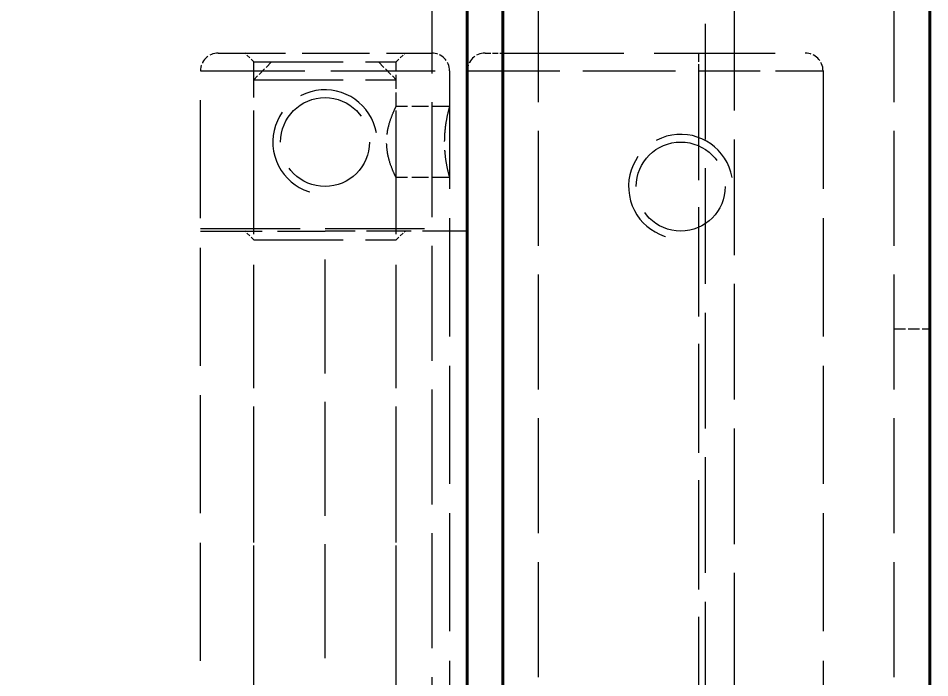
# Model space of a CAD drawing. Header units: millimetres. Extents: x 0 to 2523, y 0 to 1782.
# Drawn here: x 479.5 to 530.7, y 1178.1 to 1215.2 of the extents above; entities that cross this region are included whole.
import ezdxf

# ---------------------------------------------------------------- set-up
doc = ezdxf.new("R2010")
doc.units = ezdxf.units.MM
doc.header["$LTSCALE"] = 3
doc.linetypes.add('DASHED', pattern=[0.2067, 0.1654, -0.0413])
for name, color, linetype, lineweight in [('가려진 것(ISO)', 2, 'DASHED', 18), ('가려진 좁은 것(ISO)', 2, 'DASHED', 18), ('가시적인 것(ISO)', 3, 'Continuous', 40), ('치수(ISO)', 2, 'Continuous', 25)]:
    doc.layers.add(name, color=color, linetype=linetype, lineweight=lineweight)
doc.styles.add('치수 텍스트_PSTEK_POSCO', font='isocp.shx')
doc.dimstyles.new('치수_PSTEK_POSCO', dxfattribs={"dimscale": 3, "dimtxt": 2.5, "dimasz": 1.5, "dimexe": 1, "dimexo": 1.5, "dimgap": 1, "dimtad": 1, "dimrnd": 1e-08, "dimdsep": 46, "dimtxsty": '치수 텍스트_PSTEK_POSCO', "dimcen": 0.09, "dimdle": 10, "dimclrd": 7, "dimclre": 7, "dimclrt": 2, "dimadec": 1, "dimazin": 2, "dimtfac": 1, "dimtmove": 0, "dimatfit": 3, "dimfxl": 0, "dimtolj": 1, "dimlwd": -1, "dimlwe": -1, "dimarcsym": 0})

# ---------------------------------------------------------------- blocks, each defined once
blk = doc.blocks.new('*D105')
at = {"layer": 'Defpoints', "color": 0, "transparency": 16777216}
for p in [(311.712, 1293.233), (559.712, 871.233), (311.712, 840.233)]:
    blk.add_point(p, dxfattribs=at)
at = {"layer": '치수(ISO)', "color": 7, "transparency": 16777216}
for p, q in [((559.712, 866.733), (559.712, 837.233)), ((555.212, 840.233), (316.212, 840.233))]:
    blk.add_line(p, q, dxfattribs=at)
for points in [[(316.212, 840.983), (316.212, 839.483), (311.712, 840.233)], [(555.212, 840.983), (555.212, 839.483), (559.712, 840.233)]]:
    blk.add_solid(points, dxfattribs=at)
at = {"layer": '치수(ISO)', "color": 2, "transparency": 16777216, "insert": (412.173, 846.984), "char_height": 7.5, "attachment_point": 4, "style": '치수 텍스트_PSTEK_POSCO'}
blk.add_mtext('\\A1;248', dxfattribs=at)

msp = doc.modelspace()

# ---------------------------------------------------------------- linework, layer by layer
at = {"layer": '가려진 것(ISO)', "ltscale": 13.022854}
for p, q in [((502.7116, 1291.233), (502.7116, 435.233)), ((508.7116, 435.233), (508.7116, 1291.233)), ((528.7116, 435.233), (528.7116, 1291.233))]:
    msp.add_line(p, q, dxfattribs=at)
at = {"layer": '가려진 것(ISO)', "ltscale": 13.096617}
for p, q in [((518.1116, 461.233), (518.1116, 1265.233)), ((519.7116, 1265.233), (519.7116, 461.233))]:
    msp.add_line(p, q, dxfattribs=at)
at = {"layer": '가려진 것(ISO)', "ltscale": 7.618686}
msp.add_line((490.7116, 1213.233), (502.7116, 1213.233), dxfattribs=at)
at = {"layer": '가려진 것(ISO)', "ltscale": 0.448841}
for p, q in [((492.7116, 1212.733), (492.2116, 1213.233)), ((500.7116, 1212.733), (501.2116, 1213.233)), ((492.7116, 1202.733), (492.2116, 1203.233)), ((500.7116, 1202.733), (501.2116, 1203.233))]:
    msp.add_line(p, q, dxfattribs=at)
at = {"layer": '가려진 것(ISO)', "ltscale": 0.634799}
msp.add_line((505.7116, 1213.233), (506.7116, 1213.233), dxfattribs=at)
at = {"layer": '가려진 것(ISO)', "ltscale": 13.707466}
msp.add_line((506.7116, 1213.233), (523.7116, 1213.233), dxfattribs=at)
at = {"layer": '가려진 것(ISO)', "ltscale": 10.132536}
for p, q in [((492.7116, 1212.733), (500.7116, 1212.733)), ((492.7116, 1211.733), (500.7116, 1211.733)), ((492.7116, 1202.733), (500.7116, 1202.733))]:
    msp.add_line(p, q, dxfattribs=at)
at = {"layer": '가려진 것(ISO)', "ltscale": 5.936204}
msp.add_line((492.7116, 1203.383), (492.7116, 1212.733), dxfattribs=at)
at = {"layer": '가려진 것(ISO)', "ltscale": 0.897783}
for p, q in [((493.7116, 1212.733), (492.7116, 1211.733)), ((499.7116, 1212.733), (500.7116, 1211.733))]:
    msp.add_line(p, q, dxfattribs=at)
at = {"layer": '가려진 것(ISO)', "ltscale": 1.587147}
msp.add_line((500.7116, 1210.233), (500.7116, 1212.733), dxfattribs=at)
at = {"layer": '가려진 것(ISO)', "ltscale": 13.3619}
for p, q in [((489.7116, 1154.233), (489.7116, 1212.233)), ((503.7116, 1212.233), (503.7116, 1154.233)), ((524.7116, 1212.233), (524.7116, 1154.233))]:
    msp.add_line(p, q, dxfattribs=at)
at = {"layer": '가려진 것(ISO)', "ltscale": 13.97624}
for p, q in [((492.7116, 1159.733), (492.7116, 1211.733)), ((500.7116, 1159.733), (500.7116, 1211.733))]:
    msp.add_line(p, q, dxfattribs=at)
at = {"layer": '가려진 것(ISO)', "ltscale": 1.904597}
for p, q in [((503.7116, 1210.233), (500.7116, 1210.233)), ((503.7116, 1206.233), (500.7116, 1206.233))]:
    msp.add_line(p, q, dxfattribs=at)
at = {"layer": '가려진 것(ISO)', "ltscale": 1.809362}
msp.add_line((500.7116, 1203.383), (500.7116, 1206.233), dxfattribs=at)
at = {"layer": '가려진 것(ISO)', "ltscale": 11.288502}
msp.add_line((489.7116, 1203.383), (503.7116, 1203.383), dxfattribs=at)
at = {"layer": '가려진 것(ISO)', "ltscale": 6.980978}
msp.add_line((489.7116, 1203.233), (496.7116, 1203.233), dxfattribs=at)
at = {"layer": '가려진 것(ISO)', "ltscale": 5.079091}
msp.add_line((504.7116, 1203.233), (496.7116, 1203.233), dxfattribs=at)
at = {"layer": '가려진 것(ISO)', "ltscale": 12.578616}
for p, q in [((492.7116, 1163.733), (492.7116, 1202.733)), ((500.7116, 1163.733), (500.7116, 1202.733))]:
    msp.add_line(p, q, dxfattribs=at)
at = {"layer": '가려진 것(ISO)', "ltscale": 1.269698}
msp.add_line((528.7116, 1197.733), (530.7116, 1197.733), dxfattribs=at)
at = {"layer": '가려진 것(ISO)', "ltscale": 12.665669}
for centre in [(496.7116, 1208.233), (516.7116, 1205.733)]:
    msp.add_circle(centre, 2.5, dxfattribs=at)
at = {"layer": '가려진 것(ISO)', "ltscale": 0.997197}
for centre, start, end in [((490.7116, 1212.233), 90, 180), ((502.7116, 1212.233), 0, 90), ((505.7116, 1212.233), 90, 180), ((523.7116, 1212.233), 0, 90)]:
    msp.add_arc(centre, 1, start, end, dxfattribs=at)
at = {"layer": '가려진 것(ISO)', "ltscale": 11.144523}
for centre in [(496.7116, 1208.233), (516.7116, 1205.733)]:
    msp.add_arc(centre, 2.933, 10, 280, dxfattribs=at)
at = {"layer": '가려진 것(ISO)', "ltscale": 4.059076}
msp.add_open_spline([(500.7116, 1206.233), (500.7009, 1206.2538), (500.6848, 1206.2851), (500.5882, 1206.4906), (500.5194, 1206.6439), (500.387, 1206.9941), (500.314, 1207.2158), (500.2073, 1207.7067), (500.1757, 1207.9764), (500.1757, 1208.233), (500.1757, 1208.4896), (500.2073, 1208.7593), (500.314, 1209.2501), (500.387, 1209.4719), (500.5194, 1209.822), (500.5882, 1209.9753), (500.6848, 1210.1809), (500.7009, 1210.2122), (500.7116, 1210.233)], degree=3, knots=[-0.30751244, -0.30751244, -0.30751244, -0.30751244, -0.23073926, -0.23073926, -0.15396608, -0.15396608, -0.07698304, -0.07698304, 0, 0, 0, 0.07698304, 0.07698304, 0.15396608, 0.15396608, 0.23073926, 0.23073926, 0.30751244, 0.30751244, 0.30751244, 0.30751244], dxfattribs=at)
at = {"layer": '가려진 것(ISO)', "ltscale": 4.009624}
msp.add_open_spline([(503.7116, 1210.233), (503.7056, 1210.2127), (503.6966, 1210.1822), (503.6423, 1209.9777), (503.6038, 1209.824), (503.5308, 1209.4704), (503.4916, 1209.2465), (503.4356, 1208.7542), (503.4199, 1208.4857), (503.4199, 1207.9803), (503.4356, 1207.7118), (503.4916, 1207.2195), (503.5308, 1206.9956), (503.6038, 1206.642), (503.6423, 1206.4883), (503.6966, 1206.2838), (503.7056, 1206.2533), (503.7116, 1206.233)], degree=3, knots=[-0.90954053, -0.90954053, -0.90954053, -0.90954053, -0.8337547, -0.8337547, -0.75796886, -0.75796886, -0.68216461, -0.68216461, -0.60636035, -0.60636035, -0.5305561, -0.5305561, -0.45475184, -0.45475184, -0.37896601, -0.37896601, -0.30318018, -0.30318018, -0.30318018, -0.30318018], dxfattribs=at)
at = {"layer": '가려진 좁은 것(ISO)', "ltscale": 0.997197}
msp.add_line((517.7116, 1213.233), (517.7116, 1212.233), dxfattribs=at)
at = {"layer": '가려진 좁은 것(ISO)', "ltscale": 11.821292}
msp.add_line((489.7116, 1212.233), (503.7116, 1212.233), dxfattribs=at)
at = {"layer": '가려진 좁은 것(ISO)', "ltscale": 10.482181}
msp.add_line((504.7116, 1212.233), (517.7116, 1212.233), dxfattribs=at)
at = {"layer": '가려진 좁은 것(ISO)', "ltscale": 6.980978}
msp.add_line((517.7116, 1212.233), (524.7116, 1212.233), dxfattribs=at)
at = {"layer": '가려진 좁은 것(ISO)', "ltscale": 12.363597}
msp.add_line((517.7116, 1212.233), (517.7116, 1166.233), dxfattribs=at)
at = {"layer": '가려진 좁은 것(ISO)', "ltscale": 12.901145}
msp.add_line((496.7116, 1163.233), (496.7116, 1203.233), dxfattribs=at)
at = {"layer": '가시적인 것(ISO)'}
for p, q in [((504.7116, 1293.233), (504.7116, 433.233)), ((506.7116, 433.233), (506.7116, 1293.233)), ((530.7116, 433.233), (530.7116, 1293.233))]:
    msp.add_line(p, q, dxfattribs=at)

# ---------------------------------------------------------------- dimensions: what is measured, and where the dimension line sits
at = {"layer": '치수(ISO)', "color": 7}
dim = msp.add_linear_dim(base=(311.7116, 840.233), p1=(559.7116, 871.233), p2=(311.7116, 1293.233), angle=180, dimstyle='치수_PSTEK_POSCO', override={"dimdec": 2, "dimse2": 1, "dimtp": 0, "dimtm": 0, "dimtdec": 2, "dimtofl": 0, "dimatfit": 1}, dxfattribs=at)
dim.commit()
dim.dimension.update_dxf_attribs({"geometry": '*D105', "text_midpoint": (419.3928, 840.233), "dimtype": 160})

doc.saveas('drawing.dxf')
